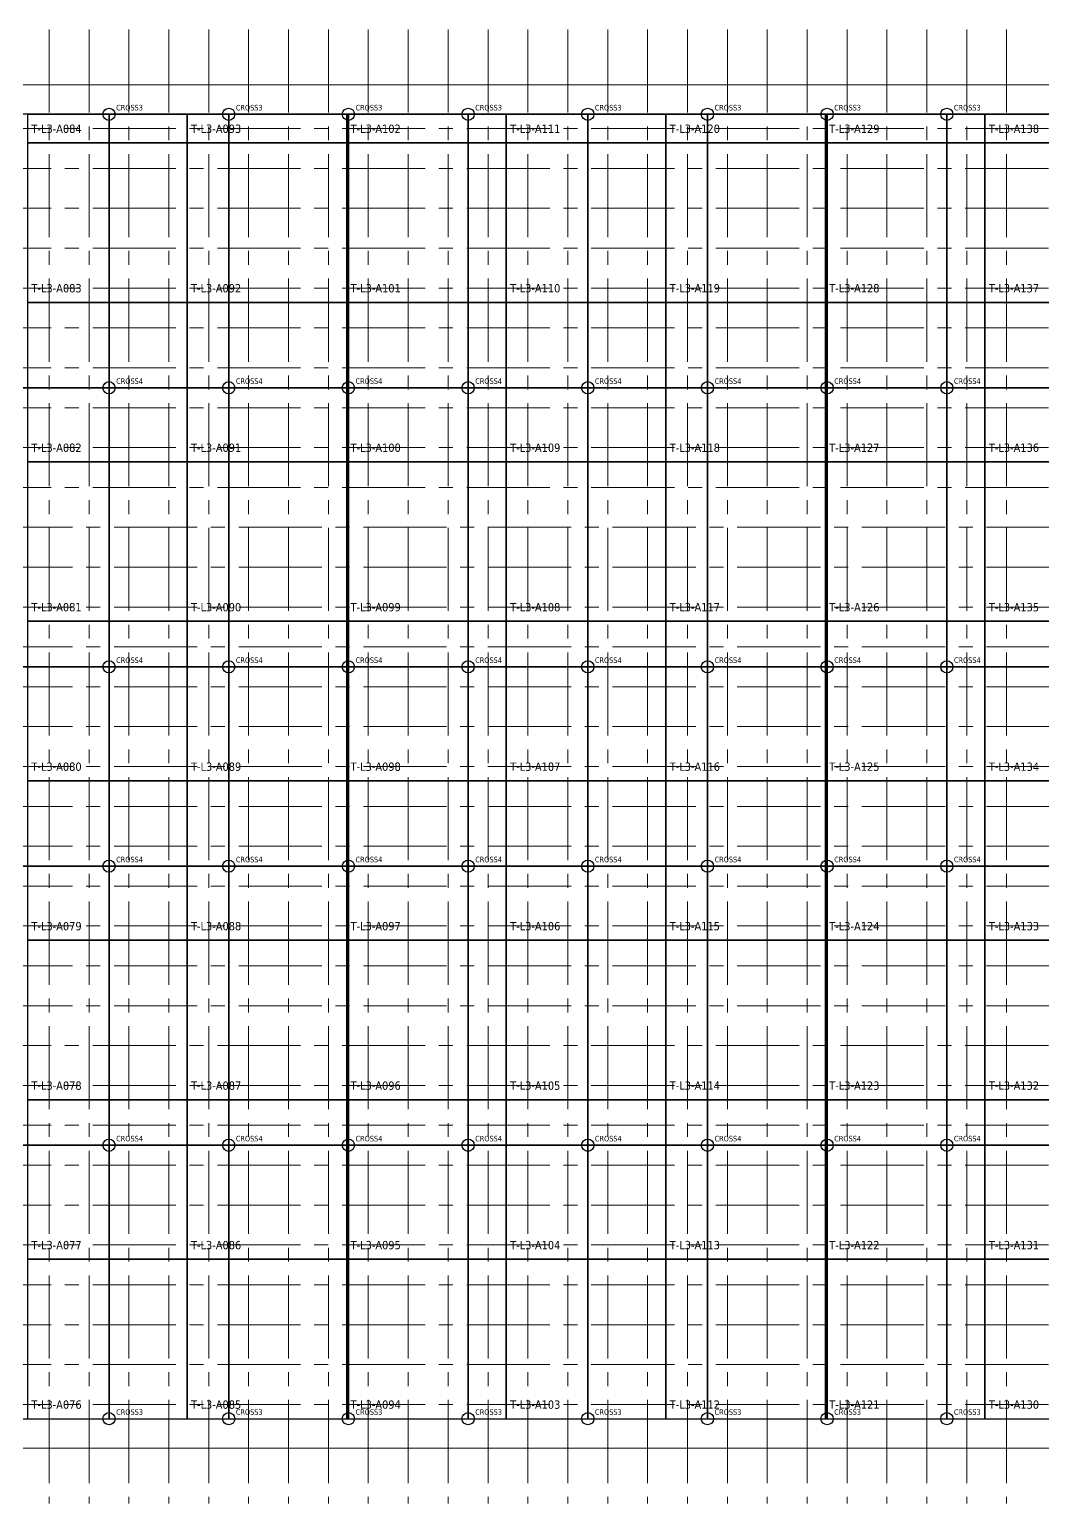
# Model space of a CAD drawing. Extents: x 0 to 50400, y 0 to 35640.
# Drawn here: x 23171 to 32313, y 10415 to 23725 of the extents above; entities that cross this region are included whole.
import ezdxf

# ---------------------------------------------------------------- set-up
doc = ezdxf.new("R2010")
doc.units = 0
doc.linetypes.add('CENTER2', pattern=[225, 150, -25, 25, -25])
for name, color, linetype, lineweight in [('ACS_AREA_L3', 6, 'Continuous', 25), ('ACS_CROSS3', 200, 'Continuous', 25), ('ACS_CROSS4', 206, 'Continuous', 25), ('ACS_LABEL', 7, 'Continuous', 25), ('ACS_LINE_H', 30, 'Continuous', 25), ('ACS_LINE_V', 30, 'Continuous', 25), ('KC-2B Membrane Sheet UM', 181, 'Continuous', 25), ('KC-2B Steel Wall', 7, 'Continuous', 20)]:
    doc.layers.add(name, color=color, linetype=linetype, lineweight=lineweight)
doc.styles.add('Default', font='Tahoma.ttf')

msp = doc.modelspace()

# ---------------------------------------------------------------- linework, layer by layer
at = {"layer": 'ACS_AREA_L3'}
for points in [[(23153.71, 22701.1), (24593.71, 22701.1), (24593.71, 22959.1), (23153.71, 22959.1)], [(24593.71, 22701.1), (26033.71, 22701.1), (26033.71, 22959.1), (24593.71, 22959.1)], [(26033.71, 22701.1), (27473.71, 22701.1), (27473.71, 22959.1), (26033.71, 22959.1)], [(27473.71, 22701.1), (28913.71, 22701.1), (28913.71, 22959.1), (27473.71, 22959.1)], [(28913.71, 22701.1), (30353.71, 22701.1), (30353.71, 22959.1), (28913.71, 22959.1)], [(30353.71, 22701.1), (31793.71, 22701.1), (31793.71, 22959.1), (30353.71, 22959.1)], [(31793.71, 22701.1), (33233.71, 22701.1), (33233.71, 22959.1), (31793.71, 22959.1)], [(23153.71, 21261.1), (24593.71, 21261.1), (24593.71, 22701.1), (23153.71, 22701.1)], [(24593.71, 21261.1), (26033.71, 21261.1), (26033.71, 22701.1), (24593.71, 22701.1)], [(26033.71, 21261.1), (27473.71, 21261.1), (27473.71, 22701.1), (26033.71, 22701.1)], [(27473.71, 21261.1), (28913.71, 21261.1), (28913.71, 22701.1), (27473.71, 22701.1)], [(28913.71, 21261.1), (30353.71, 21261.1), (30353.71, 22701.1), (28913.71, 22701.1)], [(30353.71, 21261.1), (31793.71, 21261.1), (31793.71, 22701.1), (30353.71, 22701.1)], [(31793.71, 21261.1), (33233.71, 21261.1), (33233.71, 22701.1), (31793.71, 22701.1)], [(23153.71, 19821.1), (24593.71, 19821.1), (24593.71, 21261.1), (23153.71, 21261.1)], [(24593.71, 19821.1), (26033.71, 19821.1), (26033.71, 21261.1), (24593.71, 21261.1)], [(26033.71, 19821.1), (27473.71, 19821.1), (27473.71, 21261.1), (26033.71, 21261.1)], [(27473.71, 19821.1), (28913.71, 19821.1), (28913.71, 21261.1), (27473.71, 21261.1)], [(28913.71, 19821.1), (30353.71, 19821.1), (30353.71, 21261.1), (28913.71, 21261.1)], [(30353.71, 19821.1), (31793.71, 19821.1), (31793.71, 21261.1), (30353.71, 21261.1)], [(31793.71, 19821.1), (33233.71, 19821.1), (33233.71, 21261.1), (31793.71, 21261.1)], [(23153.71, 18381.1), (24593.71, 18381.1), (24593.71, 19821.1), (23153.71, 19821.1)], [(24593.71, 18381.1), (26033.71, 18381.1), (26033.71, 19821.1), (24593.71, 19821.1)], [(26033.71, 18381.1), (27473.71, 18381.1), (27473.71, 19821.1), (26033.71, 19821.1)], [(27473.71, 18381.1), (28913.71, 18381.1), (28913.71, 19821.1), (27473.71, 19821.1)], [(28913.71, 18381.1), (30353.71, 18381.1), (30353.71, 19821.1), (28913.71, 19821.1)], [(30353.71, 18381.1), (31793.71, 18381.1), (31793.71, 19821.1), (30353.71, 19821.1)], [(31793.71, 18381.1), (33233.71, 18381.1), (33233.71, 19821.1), (31793.71, 19821.1)], [(23153.71, 16941.1), (24593.71, 16941.1), (24593.71, 18381.1), (23153.71, 18381.1)], [(24593.71, 16941.1), (26033.71, 16941.1), (26033.71, 18381.1), (24593.71, 18381.1)], [(26033.71, 16941.1), (27473.71, 16941.1), (27473.71, 18381.1), (26033.71, 18381.1)], [(27473.71, 16941.1), (28913.71, 16941.1), (28913.71, 18381.1), (27473.71, 18381.1)], [(28913.71, 16941.1), (30353.71, 16941.1), (30353.71, 18381.1), (28913.71, 18381.1)], [(30353.71, 16941.1), (31793.71, 16941.1), (31793.71, 18381.1), (30353.71, 18381.1)], [(31793.71, 16941.1), (33233.71, 16941.1), (33233.71, 18381.1), (31793.71, 18381.1)], [(23153.71, 15501.1), (24593.71, 15501.1), (24593.71, 16941.1), (23153.71, 16941.1)], [(24593.71, 15501.1), (26033.71, 15501.1), (26033.71, 16941.1), (24593.71, 16941.1)], [(26033.71, 15501.1), (27473.71, 15501.1), (27473.71, 16941.1), (26033.71, 16941.1)], [(27473.71, 15501.1), (28913.71, 15501.1), (28913.71, 16941.1), (27473.71, 16941.1)], [(28913.71, 15501.1), (30353.71, 15501.1), (30353.71, 16941.1), (28913.71, 16941.1)], [(30353.71, 15501.1), (31793.71, 15501.1), (31793.71, 16941.1), (30353.71, 16941.1)], [(31793.71, 15501.1), (33233.71, 15501.1), (33233.71, 16941.1), (31793.71, 16941.1)], [(23153.71, 14061.1), (24593.71, 14061.1), (24593.71, 15501.1), (23153.71, 15501.1)], [(24593.71, 14061.1), (26033.71, 14061.1), (26033.71, 15501.1), (24593.71, 15501.1)], [(26033.71, 14061.1), (27473.71, 14061.1), (27473.71, 15501.1), (26033.71, 15501.1)], [(27473.71, 14061.1), (28913.71, 14061.1), (28913.71, 15501.1), (27473.71, 15501.1)], [(28913.71, 14061.1), (30353.71, 14061.1), (30353.71, 15501.1), (28913.71, 15501.1)], [(30353.71, 14061.1), (31793.71, 14061.1), (31793.71, 15501.1), (30353.71, 15501.1)], [(31793.71, 14061.1), (33233.71, 14061.1), (33233.71, 15501.1), (31793.71, 15501.1)], [(23153.71, 12621.1), (24593.71, 12621.1), (24593.71, 14061.1), (23153.71, 14061.1)], [(24593.71, 12621.1), (26033.71, 12621.1), (26033.71, 14061.1), (24593.71, 14061.1)], [(26033.71, 12621.1), (27473.71, 12621.1), (27473.71, 14061.1), (26033.71, 14061.1)], [(27473.71, 12621.1), (28913.71, 12621.1), (28913.71, 14061.1), (27473.71, 14061.1)], [(28913.71, 12621.1), (30353.71, 12621.1), (30353.71, 14061.1), (28913.71, 14061.1)], [(30353.71, 12621.1), (31793.71, 12621.1), (31793.71, 14061.1), (30353.71, 14061.1)], [(31793.71, 12621.1), (33233.71, 12621.1), (33233.71, 14061.1), (31793.71, 14061.1)], [(23153.71, 11181.1), (24593.71, 11181.1), (24593.71, 12621.1), (23153.71, 12621.1)], [(24593.71, 11181.1), (26033.71, 11181.1), (26033.71, 12621.1), (24593.71, 12621.1)], [(26033.71, 11181.1), (27473.71, 11181.1), (27473.71, 12621.1), (26033.71, 12621.1)], [(27473.71, 11181.1), (28913.71, 11181.1), (28913.71, 12621.1), (27473.71, 12621.1)], [(28913.71, 11181.1), (30353.71, 11181.1), (30353.71, 12621.1), (28913.71, 12621.1)], [(30353.71, 11181.1), (31793.71, 11181.1), (31793.71, 12621.1), (30353.71, 12621.1)], [(31793.71, 11181.1), (33233.71, 11181.1), (33233.71, 12621.1), (31793.71, 12621.1)]]:
    msp.add_lwpolyline(points, close=True, dxfattribs=at)
at = {"layer": 'ACS_CROSS3'}
for centre in [(23888.71, 22959.1), (24968.71, 22959.1), (26048.71, 22959.1), (27128.71, 22959.1), (28208.71, 22959.1), (29288.71, 22959.1), (30368.71, 22959.1), (31448.71, 22959.1), (23888.71, 11181.1), (24968.71, 11181.1), (26048.71, 11181.1), (27128.71, 11181.1), (28208.71, 11181.1), (29288.71, 11181.1), (30368.71, 11181.1), (31448.71, 11181.1)]:
    msp.add_circle(centre, 55, dxfattribs=at)
at = {"layer": 'ACS_CROSS4'}
for centre in [(23888.71, 20490.1), (24968.71, 20490.1), (26048.71, 20490.1), (27128.71, 20490.1), (28208.71, 20490.1), (29288.71, 20490.1), (30368.71, 20490.1), (31448.71, 20490.1), (23888.71, 17970.1), (24968.71, 17970.1), (26048.71, 17970.1), (27128.71, 17970.1), (28208.71, 17970.1), (29288.71, 17970.1), (30368.71, 17970.1), (31448.71, 17970.1), (23888.71, 16170.1), (24968.71, 16170.1), (26048.71, 16170.1), (27128.71, 16170.1), (28208.71, 16170.1), (29288.71, 16170.1), (30368.71, 16170.1), (31448.71, 16170.1), (23888.71, 13650.1), (24968.71, 13650.1), (26048.71, 13650.1), (27128.71, 13650.1), (28208.71, 13650.1), (29288.71, 13650.1), (30368.71, 13650.1), (31448.71, 13650.1)]:
    msp.add_circle(centre, 55, dxfattribs=at)
at = {"layer": 'ACS_LINE_H'}
for p, q in [((23153.71, 22959.1), (24593.71, 22959.1)), ((24593.71, 22959.1), (26033.71, 22959.1)), ((26033.71, 22959.1), (27473.71, 22959.1)), ((27473.71, 22959.1), (28913.71, 22959.1)), ((28913.71, 22959.1), (30353.71, 22959.1)), ((30353.71, 22959.1), (31793.71, 22959.1)), ((31793.71, 22959.1), (33233.71, 22959.1)), ((23153.71, 20490.1), (24593.71, 20490.1)), ((24593.71, 20490.1), (26033.71, 20490.1)), ((26033.71, 20490.1), (27473.71, 20490.1)), ((27473.71, 20490.1), (28913.71, 20490.1)), ((28913.71, 20490.1), (30353.71, 20490.1)), ((30353.71, 20490.1), (31793.71, 20490.1)), ((31793.71, 20490.1), (33233.71, 20490.1)), ((23153.71, 17970.1), (24593.71, 17970.1)), ((24593.71, 17970.1), (26033.71, 17970.1)), ((26033.71, 17970.1), (27473.71, 17970.1)), ((27473.71, 17970.1), (28913.71, 17970.1)), ((28913.71, 17970.1), (30353.71, 17970.1)), ((30353.71, 17970.1), (31793.71, 17970.1)), ((31793.71, 17970.1), (33233.71, 17970.1)), ((23153.71, 16170.1), (24593.71, 16170.1)), ((24593.71, 16170.1), (26033.71, 16170.1)), ((26033.71, 16170.1), (27473.71, 16170.1)), ((27473.71, 16170.1), (28913.71, 16170.1)), ((28913.71, 16170.1), (30353.71, 16170.1)), ((30353.71, 16170.1), (31793.71, 16170.1)), ((31793.71, 16170.1), (33233.71, 16170.1)), ((23153.71, 13650.1), (24593.71, 13650.1)), ((24593.71, 13650.1), (26033.71, 13650.1)), ((26033.71, 13650.1), (27473.71, 13650.1)), ((27473.71, 13650.1), (28913.71, 13650.1)), ((28913.71, 13650.1), (30353.71, 13650.1)), ((30353.71, 13650.1), (31793.71, 13650.1)), ((31793.71, 13650.1), (33233.71, 13650.1)), ((23153.71, 11181.1), (24593.71, 11181.1)), ((24593.71, 11181.1), (26033.71, 11181.1)), ((26033.71, 11181.1), (27473.71, 11181.1)), ((27473.71, 11181.1), (28913.71, 11181.1)), ((28913.71, 11181.1), (30353.71, 11181.1)), ((30353.71, 11181.1), (31793.71, 11181.1)), ((31793.71, 11181.1), (33233.71, 11181.1))]:
    msp.add_line(p, q, dxfattribs=at)
at = {"layer": 'ACS_LINE_V'}
for p, q in [((23888.71, 22701.1), (23888.71, 22959.1)), ((24968.71, 22701.1), (24968.71, 22959.1)), ((26048.71, 22701.1), (26048.71, 22959.1)), ((27128.71, 22701.1), (27128.71, 22959.1)), ((28208.71, 22701.1), (28208.71, 22959.1)), ((29288.71, 22701.1), (29288.71, 22959.1)), ((30368.71, 22701.1), (30368.71, 22959.1)), ((31448.71, 22701.1), (31448.71, 22959.1)), ((23888.71, 21261.1), (23888.71, 22701.1)), ((24968.71, 21261.1), (24968.71, 22701.1)), ((26048.71, 21261.1), (26048.71, 22701.1)), ((27128.71, 21261.1), (27128.71, 22701.1)), ((28208.71, 21261.1), (28208.71, 22701.1)), ((29288.71, 21261.1), (29288.71, 22701.1)), ((30368.71, 21261.1), (30368.71, 22701.1)), ((31448.71, 21261.1), (31448.71, 22701.1)), ((23888.71, 19821.1), (23888.71, 21261.1)), ((24968.71, 19821.1), (24968.71, 21261.1)), ((26048.71, 19821.1), (26048.71, 21261.1)), ((27128.71, 19821.1), (27128.71, 21261.1)), ((28208.71, 19821.1), (28208.71, 21261.1)), ((29288.71, 19821.1), (29288.71, 21261.1)), ((30368.71, 19821.1), (30368.71, 21261.1)), ((31448.71, 19821.1), (31448.71, 21261.1)), ((23888.71, 18381.1), (23888.71, 19821.1)), ((24968.71, 18381.1), (24968.71, 19821.1)), ((26048.71, 18381.1), (26048.71, 19821.1)), ((27128.71, 18381.1), (27128.71, 19821.1)), ((28208.71, 18381.1), (28208.71, 19821.1)), ((29288.71, 18381.1), (29288.71, 19821.1)), ((30368.71, 18381.1), (30368.71, 19821.1)), ((31448.71, 18381.1), (31448.71, 19821.1)), ((23888.71, 16941.1), (23888.71, 18381.1)), ((24968.71, 16941.1), (24968.71, 18381.1)), ((26048.71, 16941.1), (26048.71, 18381.1)), ((27128.71, 16941.1), (27128.71, 18381.1)), ((28208.71, 16941.1), (28208.71, 18381.1)), ((29288.71, 16941.1), (29288.71, 18381.1)), ((30368.71, 16941.1), (30368.71, 18381.1)), ((31448.71, 16941.1), (31448.71, 18381.1)), ((23888.71, 15501.1), (23888.71, 16941.1)), ((24968.71, 15501.1), (24968.71, 16941.1)), ((26048.71, 15501.1), (26048.71, 16941.1)), ((27128.71, 15501.1), (27128.71, 16941.1)), ((28208.71, 15501.1), (28208.71, 16941.1)), ((29288.71, 15501.1), (29288.71, 16941.1)), ((30368.71, 15501.1), (30368.71, 16941.1)), ((31448.71, 15501.1), (31448.71, 16941.1)), ((23888.71, 14061.1), (23888.71, 15501.1)), ((24968.71, 14061.1), (24968.71, 15501.1)), ((26048.71, 14061.1), (26048.71, 15501.1)), ((27128.71, 14061.1), (27128.71, 15501.1)), ((28208.71, 14061.1), (28208.71, 15501.1)), ((29288.71, 14061.1), (29288.71, 15501.1)), ((30368.71, 14061.1), (30368.71, 15501.1)), ((31448.71, 14061.1), (31448.71, 15501.1)), ((23888.71, 12621.1), (23888.71, 14061.1)), ((24968.71, 12621.1), (24968.71, 14061.1)), ((26048.71, 12621.1), (26048.71, 14061.1)), ((27128.71, 12621.1), (27128.71, 14061.1)), ((28208.71, 12621.1), (28208.71, 14061.1)), ((29288.71, 12621.1), (29288.71, 14061.1)), ((30368.71, 12621.1), (30368.71, 14061.1)), ((31448.71, 12621.1), (31448.71, 14061.1)), ((23888.71, 11181.1), (23888.71, 12621.1)), ((24968.71, 11181.1), (24968.71, 12621.1)), ((26048.71, 11181.1), (26048.71, 12621.1)), ((27128.71, 11181.1), (27128.71, 12621.1)), ((28208.71, 11181.1), (28208.71, 12621.1)), ((29288.71, 11181.1), (29288.71, 12621.1)), ((30368.71, 11181.1), (30368.71, 12621.1)), ((31448.71, 11181.1), (31448.71, 12621.1))]:
    msp.add_line(p, q, dxfattribs=at)
at = {"layer": 'KC-2B Membrane Sheet UM', "linetype": 'Continuous'}
for p, q in [((23888.71, 22959.1), (22808.71, 22959.1)), ((23888.71, 22959.1), (23888.71, 20490.1)), ((24968.71, 22959.1), (23888.71, 22959.1)), ((23888.71, 20490.1), (23888.71, 22959.1)), ((24968.71, 22959.1), (24968.71, 20490.1)), ((26048.71, 22959.1), (24968.71, 22959.1)), ((24968.71, 20490.1), (24968.71, 22959.1)), ((26048.71, 22959.1), (26048.71, 20490.1)), ((27128.71, 22959.1), (26048.71, 22959.1)), ((26048.71, 20490.1), (26048.71, 22959.1)), ((28208.71, 22959.1), (27128.71, 22959.1)), ((27128.71, 22959.1), (27128.71, 20490.1)), ((27128.71, 20490.1), (27128.71, 22959.1)), ((28208.71, 22959.1), (28208.71, 20490.1)), ((29288.71, 22959.1), (28208.71, 22959.1)), ((28208.71, 20490.1), (28208.71, 22959.1)), ((29288.71, 20490.1), (29288.71, 22959.1)), ((29288.71, 22959.1), (29288.71, 20490.1)), ((30368.71, 22959.1), (29288.71, 22959.1)), ((30368.71, 20490.1), (30368.71, 22959.1)), ((30368.71, 22959.1), (30368.71, 20490.1)), ((31448.71, 22959.1), (30368.71, 22959.1)), ((31448.71, 20490.1), (31448.71, 22959.1)), ((31448.71, 22959.1), (31448.71, 20490.1)), ((32528.71, 22959.1), (31448.71, 22959.1)), ((22808.71, 20490.1), (23888.71, 20490.1)), ((23888.71, 20490.1), (22808.71, 20490.1)), ((23888.71, 20490.1), (24968.71, 20490.1)), ((23888.71, 20490.1), (23888.71, 17970.1)), ((24968.71, 20490.1), (23888.71, 20490.1)), ((23888.71, 17970.1), (23888.71, 20490.1)), ((24968.71, 20490.1), (26048.71, 20490.1)), ((24968.71, 20490.1), (24968.71, 17970.1)), ((26048.71, 20490.1), (24968.71, 20490.1)), ((24968.71, 17970.1), (24968.71, 20490.1)), ((26048.71, 20490.1), (27128.71, 20490.1)), ((26048.71, 20490.1), (26048.71, 17970.1)), ((27128.71, 20490.1), (26048.71, 20490.1)), ((26048.71, 17970.1), (26048.71, 20490.1)), ((27128.71, 20490.1), (28208.71, 20490.1)), ((27128.71, 20490.1), (27128.71, 17970.1)), ((28208.71, 20490.1), (27128.71, 20490.1)), ((27128.71, 17970.1), (27128.71, 20490.1)), ((28208.71, 20490.1), (29288.71, 20490.1)), ((28208.71, 17970.1), (28208.71, 20490.1)), ((28208.71, 20490.1), (28208.71, 17970.1)), ((29288.71, 20490.1), (28208.71, 20490.1)), ((29288.71, 17970.1), (29288.71, 20490.1)), ((29288.71, 20490.1), (30368.71, 20490.1)), ((29288.71, 20490.1), (29288.71, 17970.1)), ((30368.71, 20490.1), (29288.71, 20490.1)), ((30368.71, 17970.1), (30368.71, 20490.1)), ((30368.71, 20490.1), (31448.71, 20490.1)), ((30368.71, 20490.1), (30368.71, 17970.1)), ((31448.71, 20490.1), (30368.71, 20490.1)), ((31448.71, 17970.1), (31448.71, 20490.1)), ((31448.71, 20490.1), (32528.71, 20490.1)), ((31448.71, 20490.1), (31448.71, 17970.1)), ((32528.71, 20490.1), (31448.71, 20490.1)), ((22808.71, 17970.1), (23888.71, 17970.1)), ((23888.71, 17970.1), (22808.71, 17970.1)), ((23888.71, 17970.1), (24968.71, 17970.1)), ((23888.71, 17970.1), (23888.71, 16170.1)), ((24968.71, 17970.1), (23888.71, 17970.1)), ((23888.71, 16170.1), (23888.71, 17970.1)), ((24968.71, 17970.1), (26048.71, 17970.1)), ((24968.71, 17970.1), (24968.71, 16170.1)), ((26048.71, 17970.1), (24968.71, 17970.1)), ((24968.71, 16170.1), (24968.71, 17970.1)), ((26048.71, 17970.1), (27128.71, 17970.1)), ((26048.71, 17970.1), (26048.71, 16170.1)), ((27128.71, 17970.1), (26048.71, 17970.1)), ((26048.71, 16170.1), (26048.71, 17970.1)), ((27128.71, 17970.1), (28208.71, 17970.1)), ((28208.71, 17970.1), (27128.71, 17970.1)), ((27128.71, 17970.1), (27128.71, 16170.1)), ((27128.71, 16170.1), (27128.71, 17970.1)), ((28208.71, 16170.1), (28208.71, 17970.1)), ((28208.71, 17970.1), (29288.71, 17970.1)), ((29288.71, 17970.1), (28208.71, 17970.1)), ((28208.71, 17970.1), (28208.71, 16170.1)), ((29288.71, 16170.1), (29288.71, 17970.1)), ((29288.71, 17970.1), (30368.71, 17970.1)), ((30368.71, 17970.1), (29288.71, 17970.1)), ((29288.71, 17970.1), (29288.71, 16170.1)), ((30368.71, 16170.1), (30368.71, 17970.1)), ((30368.71, 17970.1), (31448.71, 17970.1)), ((31448.71, 17970.1), (30368.71, 17970.1)), ((30368.71, 17970.1), (30368.71, 16170.1)), ((31448.71, 16170.1), (31448.71, 17970.1)), ((31448.71, 17970.1), (32528.71, 17970.1)), ((32528.71, 17970.1), (31448.71, 17970.1)), ((31448.71, 17970.1), (31448.71, 16170.1)), ((23888.71, 16170.1), (22808.71, 16170.1)), ((22808.71, 16170.1), (23888.71, 16170.1)), ((24968.71, 16170.1), (23888.71, 16170.1)), ((23888.71, 16170.1), (23888.71, 13650.1)), ((23888.71, 16170.1), (24968.71, 16170.1)), ((23888.71, 13650.1), (23888.71, 16170.1)), ((26048.71, 16170.1), (24968.71, 16170.1)), ((24968.71, 16170.1), (24968.71, 13650.1)), ((24968.71, 16170.1), (26048.71, 16170.1)), ((24968.71, 13650.1), (24968.71, 16170.1)), ((27128.71, 16170.1), (26048.71, 16170.1)), ((26048.71, 16170.1), (26048.71, 13650.1)), ((26048.71, 16170.1), (27128.71, 16170.1)), ((26048.71, 13650.1), (26048.71, 16170.1)), ((28208.71, 16170.1), (27128.71, 16170.1)), ((27128.71, 16170.1), (27128.71, 13650.1)), ((27128.71, 16170.1), (28208.71, 16170.1)), ((27128.71, 13650.1), (27128.71, 16170.1)), ((28208.71, 13650.1), (28208.71, 16170.1)), ((29288.71, 16170.1), (28208.71, 16170.1)), ((28208.71, 16170.1), (28208.71, 13650.1)), ((28208.71, 16170.1), (29288.71, 16170.1)), ((29288.71, 13650.1), (29288.71, 16170.1)), ((30368.71, 16170.1), (29288.71, 16170.1)), ((29288.71, 16170.1), (29288.71, 13650.1)), ((29288.71, 16170.1), (30368.71, 16170.1)), ((30368.71, 13650.1), (30368.71, 16170.1)), ((31448.71, 16170.1), (30368.71, 16170.1)), ((30368.71, 16170.1), (30368.71, 13650.1)), ((30368.71, 16170.1), (31448.71, 16170.1)), ((31448.71, 13650.1), (31448.71, 16170.1)), ((32528.71, 16170.1), (31448.71, 16170.1)), ((31448.71, 16170.1), (31448.71, 13650.1)), ((31448.71, 16170.1), (32528.71, 16170.1)), ((23888.71, 13650.1), (22808.71, 13650.1)), ((22808.71, 13650.1), (23888.71, 13650.1)), ((24968.71, 13650.1), (23888.71, 13650.1)), ((23888.71, 13650.1), (23888.71, 11181.1)), ((23888.71, 13650.1), (24968.71, 13650.1)), ((23888.71, 11181.1), (23888.71, 13650.1)), ((26048.71, 13650.1), (24968.71, 13650.1)), ((24968.71, 13650.1), (24968.71, 11181.1)), ((24968.71, 13650.1), (26048.71, 13650.1)), ((24968.71, 11181.1), (24968.71, 13650.1)), ((27128.71, 13650.1), (26048.71, 13650.1)), ((26048.71, 13650.1), (26048.71, 11181.1)), ((26048.71, 13650.1), (27128.71, 13650.1)), ((26048.71, 11181.1), (26048.71, 13650.1)), ((27128.71, 13650.1), (28208.71, 13650.1)), ((27128.71, 13650.1), (27128.71, 11181.1)), ((28208.71, 13650.1), (27128.71, 13650.1)), ((27128.71, 11181.1), (27128.71, 13650.1)), ((29288.71, 13650.1), (28208.71, 13650.1)), ((28208.71, 13650.1), (28208.71, 11181.1)), ((28208.71, 11181.1), (28208.71, 13650.1)), ((28208.71, 13650.1), (29288.71, 13650.1)), ((29288.71, 11181.1), (29288.71, 13650.1)), ((30368.71, 13650.1), (29288.71, 13650.1)), ((29288.71, 13650.1), (29288.71, 11181.1)), ((29288.71, 13650.1), (30368.71, 13650.1)), ((30368.71, 11181.1), (30368.71, 13650.1)), ((31448.71, 13650.1), (30368.71, 13650.1)), ((30368.71, 13650.1), (30368.71, 11181.1)), ((30368.71, 13650.1), (31448.71, 13650.1)), ((31448.71, 11181.1), (31448.71, 13650.1)), ((32528.71, 13650.1), (31448.71, 13650.1)), ((31448.71, 13650.1), (31448.71, 11181.1)), ((31448.71, 13650.1), (32528.71, 13650.1)), ((22808.71, 11181.1), (23888.71, 11181.1)), ((23888.71, 11181.1), (24968.71, 11181.1)), ((24968.71, 11181.1), (26048.71, 11181.1)), ((26048.71, 11181.1), (27128.71, 11181.1)), ((27128.71, 11181.1), (28208.71, 11181.1)), ((28208.71, 11181.1), (29288.71, 11181.1)), ((29288.71, 11181.1), (30368.71, 11181.1)), ((30368.71, 11181.1), (31448.71, 11181.1)), ((31448.71, 11181.1), (32528.71, 11181.1))]:
    msp.add_line(p, q, dxfattribs=at)
at = {"layer": 'KC-2B Steel Wall', "linetype": 'CENTER2', "ltscale": 5}
for p, q in [((23348.75, 23724.96), (23348.75, 10415.24)), ((23708.75, 23724.96), (23708.75, 10415.24)), ((24068.75, 23724.96), (24068.75, 10415.24)), ((24428.75, 23724.96), (24428.75, 10415.24)), ((24788.75, 23724.96), (24788.75, 10415.24)), ((25148.75, 23724.96), (25148.75, 10415.24)), ((25508.75, 23724.96), (25508.75, 10415.24)), ((25868.75, 23724.96), (25868.75, 10415.24)), ((26228.75, 23724.96), (26228.75, 10415.24)), ((26588.75, 23724.96), (26588.75, 10415.24)), ((26948.75, 23724.96), (26948.75, 10415.24)), ((27308.75, 23724.96), (27308.75, 10415.24)), ((27668.75, 23724.96), (27668.75, 10415.24)), ((28028.75, 23724.96), (28028.75, 10415.24)), ((28388.75, 23724.96), (28388.75, 10415.24)), ((28748.75, 23724.96), (28748.75, 10415.24)), ((29108.75, 23724.96), (29108.75, 10415.24)), ((29468.75, 23724.96), (29468.75, 10415.24)), ((29828.75, 23724.96), (29828.75, 10415.24)), ((30188.75, 23724.96), (30188.75, 10415.24)), ((30548.75, 23724.96), (30548.75, 10415.24)), ((30908.75, 23724.96), (30908.75, 10415.24)), ((31268.75, 23724.96), (31268.75, 10415.24)), ((31628.75, 23724.96), (31628.75, 10415.24)), ((31988.75, 23724.96), (31988.75, 10415.24)), ((9116.21, 22830.08), (41901.21, 22830.08)), ((9116.21, 22470.08), (41901.21, 22470.08)), ((9116.21, 22110.08), (41901.21, 22110.08)), ((9116.21, 21750.08), (41901.21, 21750.08)), ((9116.21, 21390.08), (41901.21, 21390.08)), ((9116.21, 21030.08), (41901.21, 21030.08)), ((9116.21, 20670.08), (41901.21, 20670.08)), ((9116.21, 20310.08), (41901.21, 20310.08)), ((9116.21, 19950.08), (41901.21, 19950.08)), ((9116.21, 19590.08), (41901.21, 19590.08)), ((14933.71, 19230.08), (41901.21, 19230.08)), ((14933.71, 18870.08), (41901.21, 18870.08)), ((14933.71, 18510.08), (41901.21, 18510.08)), ((14933.71, 18150.08), (41901.21, 18150.08)), ((14933.71, 17790.08), (41901.21, 17790.08)), ((14933.71, 17430.08), (41901.21, 17430.08)), ((14933.71, 17070.08), (41901.21, 17070.08)), ((14933.71, 16710.08), (41901.21, 16710.08)), ((14933.71, 16350.08), (41901.21, 16350.08)), ((14933.71, 15990.08), (41901.21, 15990.08)), ((14933.71, 15630.08), (41901.21, 15630.08)), ((14933.71, 15270.08), (41901.21, 15270.08)), ((14933.71, 14910.08), (41901.21, 14910.08)), ((9116.21, 14550.08), (41901.21, 14550.08)), ((9116.21, 14190.08), (41901.21, 14190.08)), ((9116.21, 13830.08), (41901.21, 13830.08)), ((9116.21, 13470.08), (41901.21, 13470.08)), ((9116.21, 13110.08), (41901.21, 13110.08)), ((9116.21, 12750.08), (41901.21, 12750.08)), ((9116.21, 12390.08), (41901.21, 12390.08)), ((9116.21, 12030.08), (41901.21, 12030.08)), ((9116.21, 11670.08), (41901.21, 11670.08)), ((9116.21, 11310.08), (41901.21, 11310.08))]:
    msp.add_line(p, q, dxfattribs=at)
at = {"layer": 'KC-2B Steel Wall', "extrusion": (0, 0, -1)}
for p, q in [((9616.21, 23224.96), (41401.21, 23224.96)), ((41401.21, 10915.24), (9616.21, 10915.24))]:
    msp.add_line(p, q, dxfattribs=at)

# ---------------------------------------------------------------- texts
at = {"layer": 'ACS_CROSS3', "style": 'Default'}
for p in [(23953.71, 22994.1), (25033.71, 22994.1), (26113.71, 22994.1), (27193.71, 22994.1), (28273.71, 22994.1), (29353.71, 22994.1), (30433.71, 22994.1), (31513.71, 22994.1), (23953.71, 11216.1), (25033.71, 11216.1), (26113.71, 11216.1), (27193.71, 11216.1), (28273.71, 11216.1), (29353.71, 11216.1), (30433.71, 11216.1), (31513.71, 11216.1)]:
    msp.add_text('CROSS3', height=50, dxfattribs=at).set_placement(p)
at = {"layer": 'ACS_CROSS4', "style": 'Default'}
for p in [(23953.71, 20525.1), (25033.71, 20525.1), (26113.71, 20525.1), (27193.71, 20525.1), (28273.71, 20525.1), (29353.71, 20525.1), (30433.71, 20525.1), (31513.71, 20525.1), (23953.71, 18005.1), (25033.71, 18005.1), (26113.71, 18005.1), (27193.71, 18005.1), (28273.71, 18005.1), (29353.71, 18005.1), (30433.71, 18005.1), (31513.71, 18005.1), (23953.71, 16205.1), (25033.71, 16205.1), (26113.71, 16205.1), (27193.71, 16205.1), (28273.71, 16205.1), (29353.71, 16205.1), (30433.71, 16205.1), (31513.71, 16205.1), (23953.71, 13685.1), (25033.71, 13685.1), (26113.71, 13685.1), (27193.71, 13685.1), (28273.71, 13685.1), (29353.71, 13685.1), (30433.71, 13685.1), (31513.71, 13685.1)]:
    msp.add_text('CROSS4', height=50, dxfattribs=at).set_placement(p)
at = {"layer": 'ACS_LABEL', "style": 'Default'}
for s, p in [('T-L3-A084', (23188.71, 22791.1)), ('T-L3-A093', (24628.71, 22791.1)), ('T-L3-A102', (26068.71, 22791.1)), ('T-L3-A111', (27508.71, 22791.1)), ('T-L3-A120', (28948.71, 22791.1)), ('T-L3-A129', (30388.71, 22791.1)), ('T-L3-A138', (31828.71, 22791.1)), ('T-L3-A083', (23188.71, 21351.1)), ('T-L3-A092', (24628.71, 21351.1)), ('T-L3-A101', (26068.71, 21351.1)), ('T-L3-A110', (27508.71, 21351.1)), ('T-L3-A119', (28948.71, 21351.1)), ('T-L3-A128', (30388.71, 21351.1)), ('T-L3-A137', (31828.71, 21351.1)), ('T-L3-A082', (23188.71, 19911.1)), ('T-L3-A091', (24628.71, 19911.1)), ('T-L3-A100', (26068.71, 19911.1)), ('T-L3-A109', (27508.71, 19911.1)), ('T-L3-A118', (28948.71, 19911.1)), ('T-L3-A127', (30388.71, 19911.1)), ('T-L3-A136', (31828.71, 19911.1)), ('T-L3-A081', (23188.71, 18471.1)), ('T-L3-A090', (24628.71, 18471.1)), ('T-L3-A099', (26068.71, 18471.1)), ('T-L3-A108', (27508.71, 18471.1)), ('T-L3-A117', (28948.71, 18471.1)), ('T-L3-A126', (30388.71, 18471.1)), ('T-L3-A135', (31828.71, 18471.1)), ('T-L3-A080', (23188.71, 17031.1)), ('T-L3-A089', (24628.71, 17031.1)), ('T-L3-A098', (26068.71, 17031.1)), ('T-L3-A107', (27508.71, 17031.1)), ('T-L3-A116', (28948.71, 17031.1)), ('T-L3-A125', (30388.71, 17031.1)), ('T-L3-A134', (31828.71, 17031.1)), ('T-L3-A079', (23188.71, 15591.1)), ('T-L3-A088', (24628.71, 15591.1)), ('T-L3-A097', (26068.71, 15591.1)), ('T-L3-A106', (27508.71, 15591.1)), ('T-L3-A115', (28948.71, 15591.1)), ('T-L3-A124', (30388.71, 15591.1)), ('T-L3-A133', (31828.71, 15591.1)), ('T-L3-A078', (23188.71, 14151.1)), ('T-L3-A087', (24628.71, 14151.1)), ('T-L3-A096', (26068.71, 14151.1)), ('T-L3-A105', (27508.71, 14151.1)), ('T-L3-A114', (28948.71, 14151.1)), ('T-L3-A123', (30388.71, 14151.1)), ('T-L3-A132', (31828.71, 14151.1)), ('T-L3-A077', (23188.71, 12711.1)), ('T-L3-A086', (24628.71, 12711.1)), ('T-L3-A095', (26068.71, 12711.1)), ('T-L3-A104', (27508.71, 12711.1)), ('T-L3-A113', (28948.71, 12711.1)), ('T-L3-A122', (30388.71, 12711.1)), ('T-L3-A131', (31828.71, 12711.1)), ('T-L3-A076', (23188.71, 11271.1)), ('T-L3-A085', (24628.71, 11271.1)), ('T-L3-A094', (26068.71, 11271.1)), ('T-L3-A103', (27508.71, 11271.1)), ('T-L3-A112', (28948.71, 11271.1)), ('T-L3-A121', (30388.71, 11271.1)), ('T-L3-A130', (31828.71, 11271.1))]:
    msp.add_text(s, height=75, dxfattribs=at).set_placement(p)

doc.saveas('drawing.dxf')
